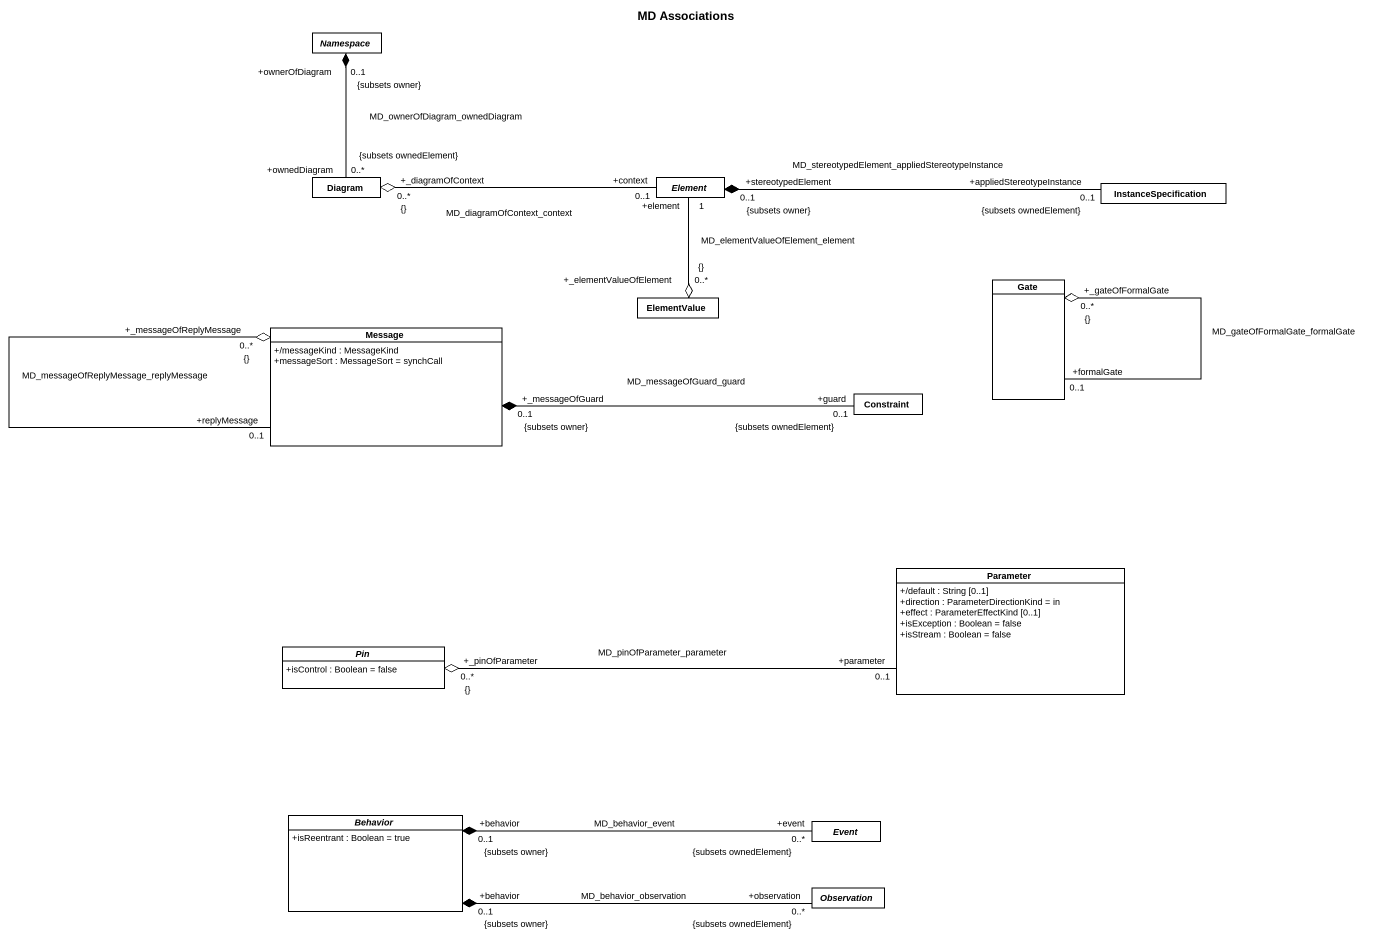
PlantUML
@startuml
title MD Associations
hide circle
hide empty members
skinparam classAttributeIconSize 0
abstract class "Namespace" as Namespace_ #FFFFFF
class Diagram #FFFFFF
abstract class Element #FFFFFF
class InstanceSpecification #FFFFFF
class Gate #FFFFFF
class ElementValue #FFFFFF
class Message #FFFFFF {
  +/messageKind : MessageKind
  +messageSort : MessageSort = synchCall
}
class Constraint #FFFFFF
class Parameter #FFFFFF {
  +/default : String [0..1]
  +direction : ParameterDirectionKind = in
  +effect : ParameterEffectKind [0..1]
  +isException : Boolean = false
  +isStream : Boolean = false
}
abstract class Pin #FFFFFF {
  +isControl : Boolean = false
}
abstract class Behavior #FFFFFF {
  +isReentrant : Boolean = true
}
abstract class Event #FFFFFF
abstract class Observation #FFFFFF
Namespace_ "+ownerOfDiagram\n0..1\n{subsets owner}" *-- "+ownedDiagram\n0..*\n{subsets ownedElement}" Diagram : MD_ownerOfDiagram_ownedDiagram
Diagram "+_diagramOfContext\n0..*\n{}" o-right- "+context\n0..1" Element : MD_diagramOfContext_context
Element "+stereotypedElement\n0..1\n{subsets owner}" *-right- "+appliedStereotypeInstance\n0..1\n{subsets ownedElement}" InstanceSpecification : MD_stereotypedElement_appliedStereotypeInstance
Gate "+_gateOfFormalGate\n0..*\n{}" o-- "+formalGate\n0..1" Gate : MD_gateOfFormalGate_formalGate
ElementValue "+_elementValueOfElement\n0..*\n{}" o-up- "+element\n1" Element : MD_elementValueOfElement_element
Message "+_messageOfReplyMessage\n0..*\n{}" o-- "+replyMessage\n0..1" Message : MD_messageOfReplyMessage_replyMessage
Message "+_messageOfGuard\n0..1\n{subsets owner}" *-right- "+guard\n0..1\n{subsets ownedElement}" Constraint : MD_messageOfGuard_guard
Pin "+_pinOfParameter\n0..*\n{}" o-right- "+parameter\n0..1" Parameter : MD_pinOfParameter_parameter
Behavior "+behavior\n0..1\n{subsets owner}" *-right- "+event\n0..*\n{subsets ownedElement}" Event : MD_behavior_event
Behavior "+behavior\n0..1\n{subsets owner}" *-right- "+observation\n0..*\n{subsets ownedElement}" Observation : MD_behavior_observation
@enduml
